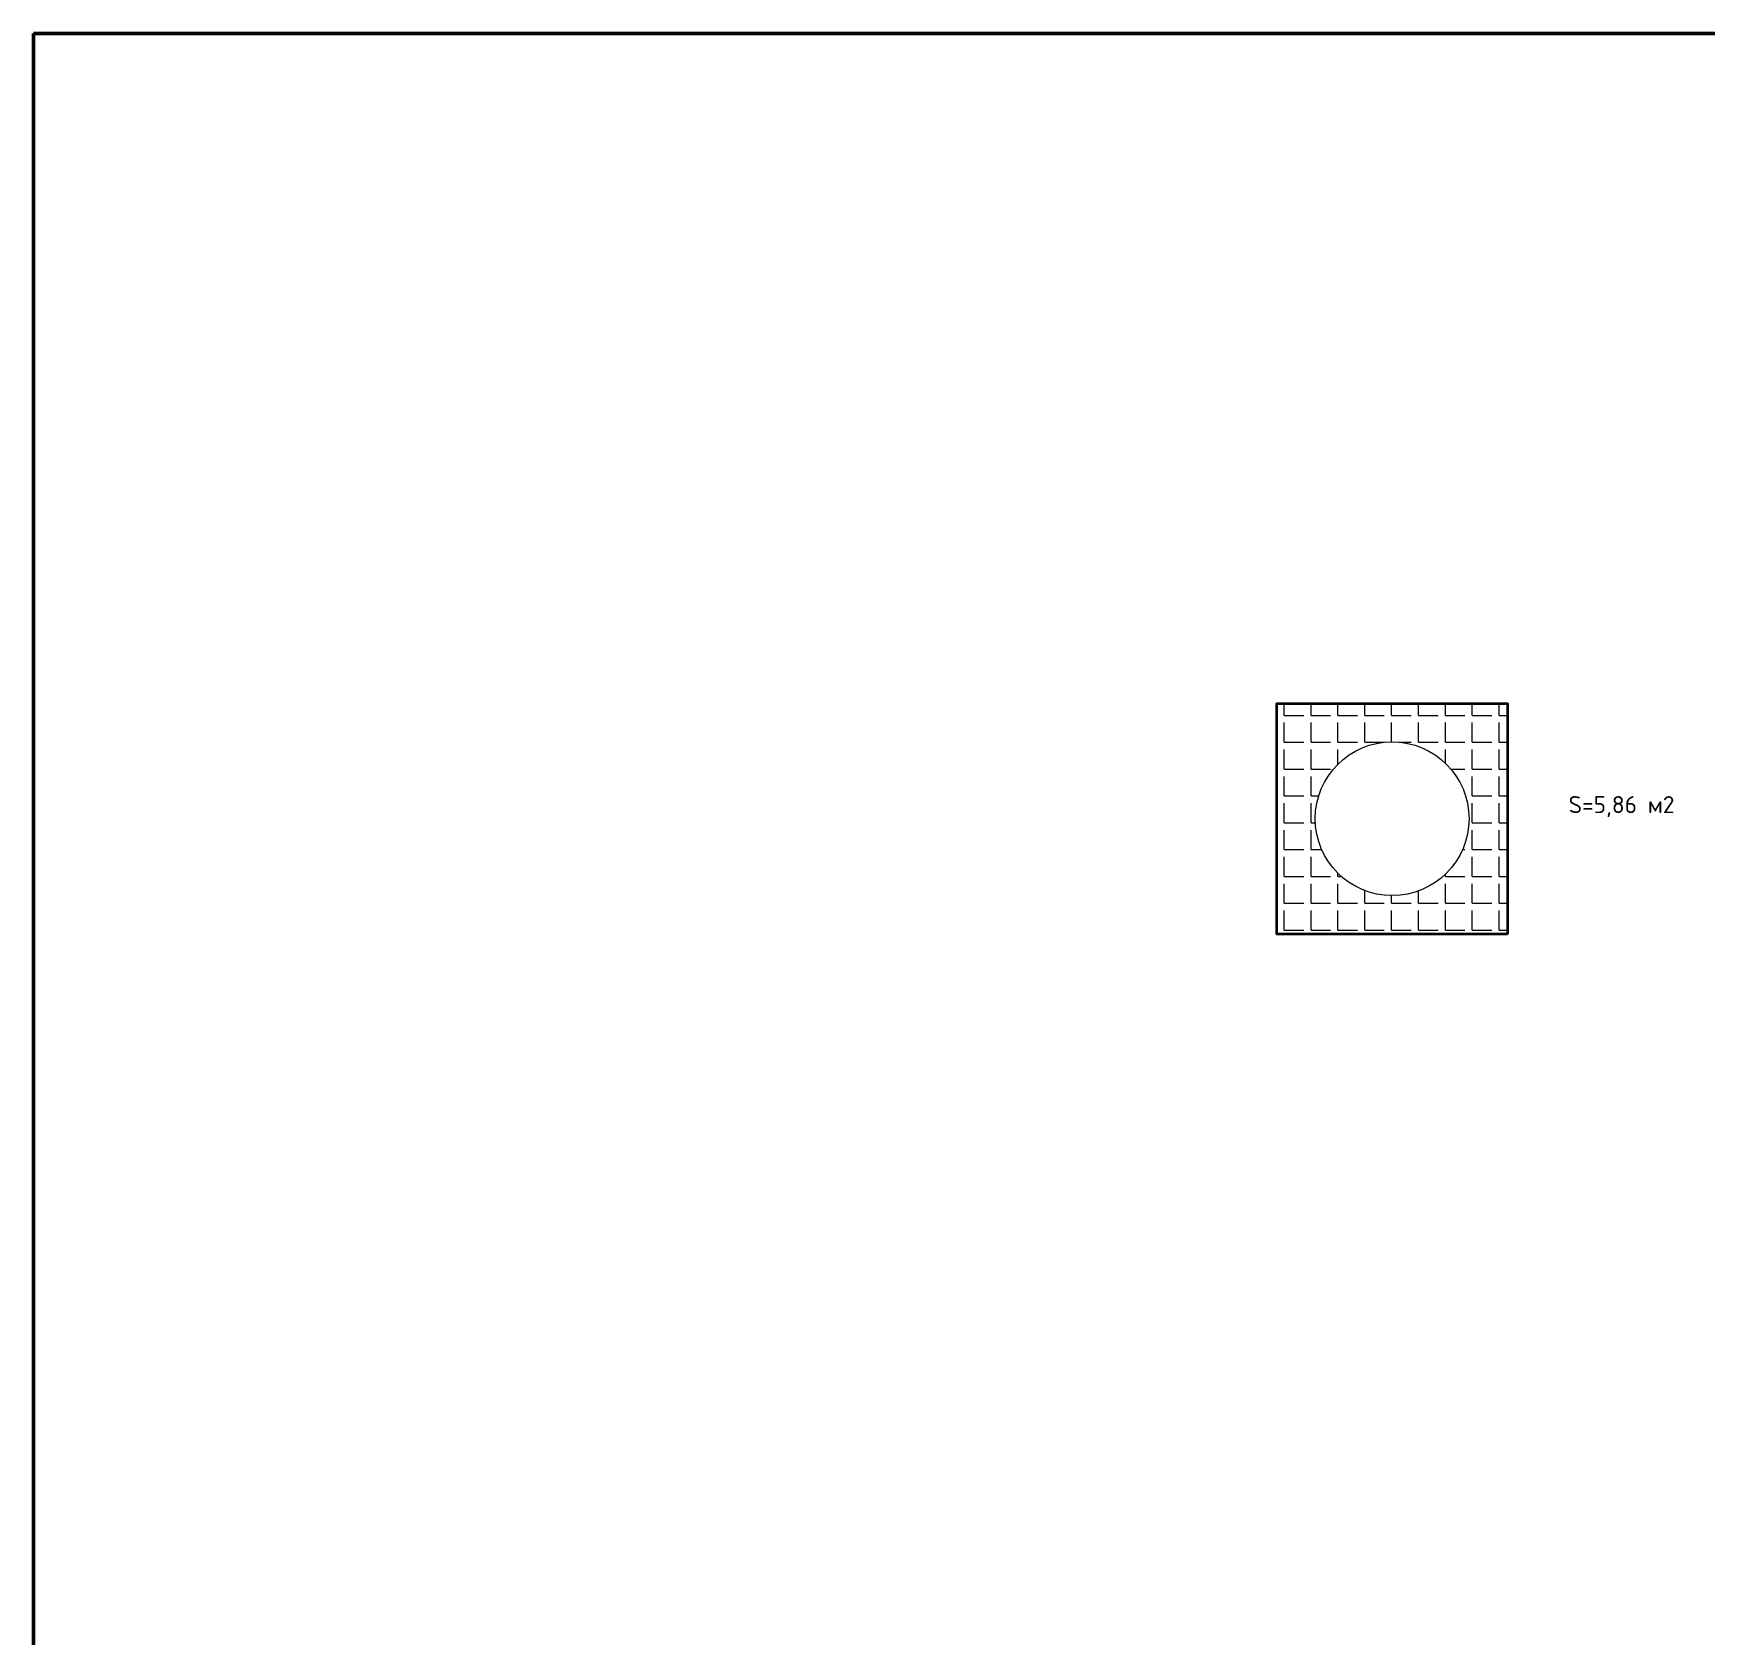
# Model space of a CAD drawing. Header units: metres. Extents: x 354637 to 441172, y 20821 to 108904.
# Drawn here: x 354637 to 376396, y 81964 to 102819 of the extents above; entities that cross this region are included whole.
import ezdxf

# ---------------------------------------------------------------- set-up
doc = ezdxf.new("R2010")
doc.units = ezdxf.units.M
doc.layers.add('Основная', color=7, linetype='Continuous', lineweight=40)
doc.layers.add('разм.', color=7, linetype='Continuous', lineweight=18)
doc.layers.add('помощь', color=1, linetype='Continuous', lineweight=0, plot=False)
doc.styles.add('ISOCPEUR', font='isocpeur.ttf')

msp = doc.modelspace()

# ---------------------------------------------------------------- hatches: boundary and pattern name
at = {"layer": 'помощь', "ltscale": 10}
h = msp.add_hatch(dxfattribs=at)
h.set_pattern_fill('ANGLE', color=256, scale=50)
h.set_pattern_definition([(0, (0, 0), (0, 349.25), [254, -95.25]), (90, (0, 0), (-349.25, 2e-14), [254, -95.25])])
h.paths.add_polyline_path([(373807.58, 94103.4), (370807.58, 94103.4), (370807.58, 91103.4), (373807.58, 91103.4)])
edge = h.paths.add_edge_path(flags=16)
edge.add_arc((372307.58, 92603.4), 1000, 0, 360)

# ---------------------------------------------------------------- linework, layer by layer
at = {"layer": 'Основная'}
msp.add_lwpolyline([(373807.58, 91103.4), (370807.58, 91103.4), (370807.58, 94103.4), (373807.58, 94103.4)], close=True, dxfattribs=at)
at = {"layer": 'помощь', "lineweight": 53, "ltscale": 10}
msp.add_lwpolyline([(354636.97, 102819.38), (419633.95, 102819.38), (419633.95, 20820.55), (354636.97, 20820.55)], close=True, dxfattribs=at)
at = {"layer": 'разм.', "ltscale": 40}
msp.add_circle((372307.58, 92603.4), 1000, dxfattribs=at)

# ---------------------------------------------------------------- texts
at = {"layer": 'помощь', "lineweight": 90, "ltscale": 10, "style": 'ISOCPEUR'}
msp.add_text('S=5,86 м2', height=221.331, dxfattribs=at).set_placement((374602.5, 92676.65))

doc.saveas('drawing.dxf')
